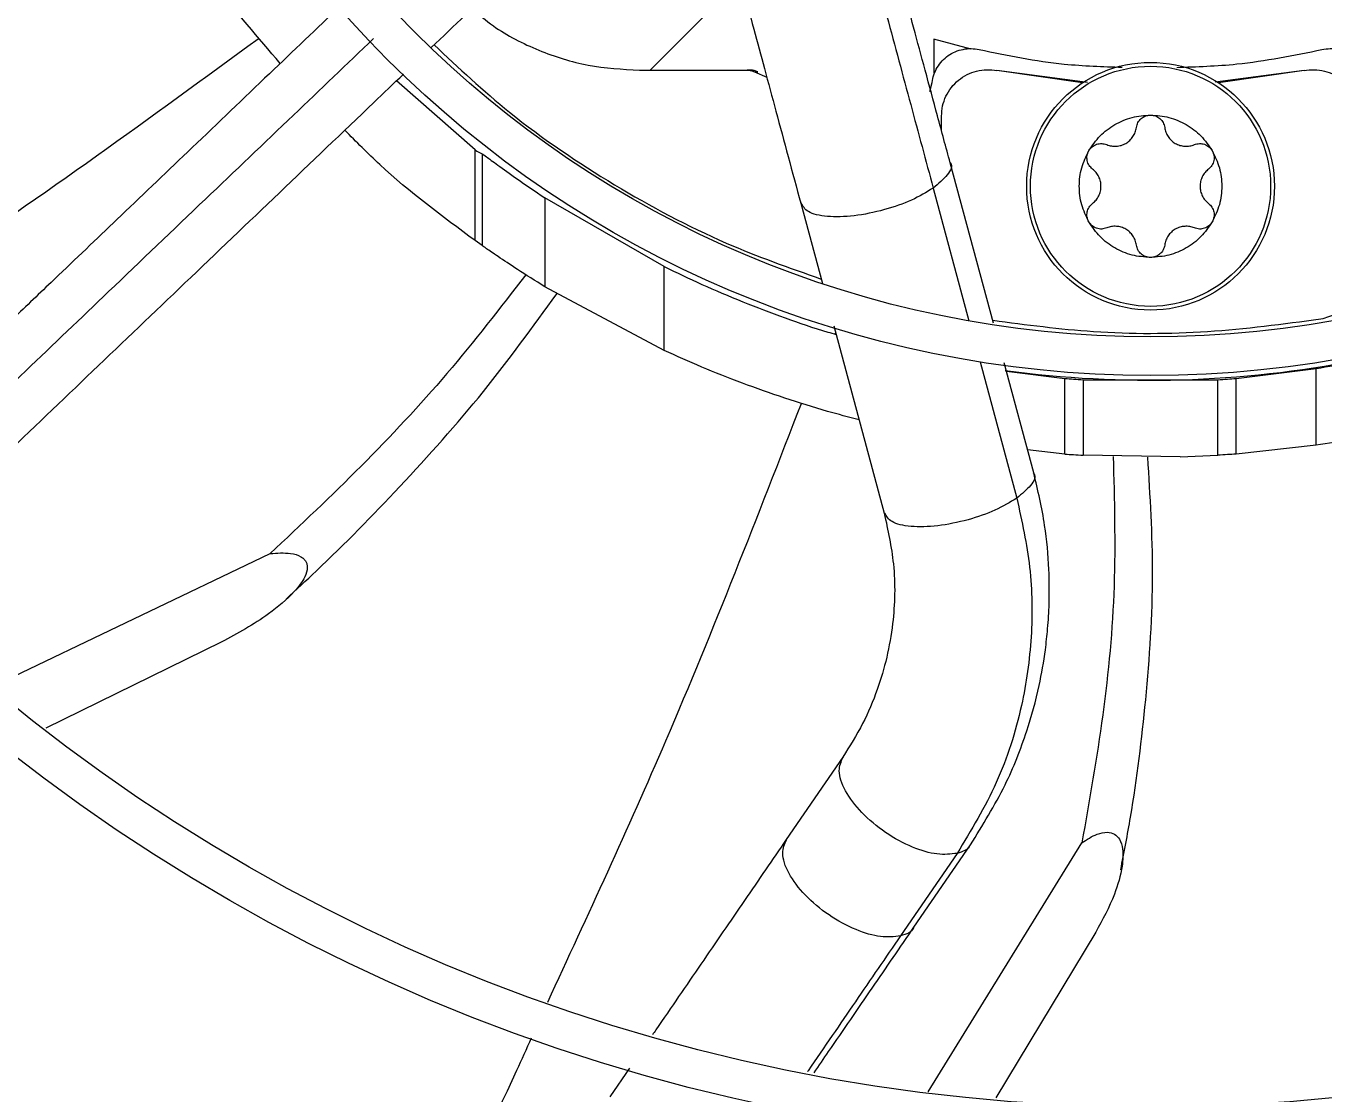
# Model space of a CAD drawing. Header units: inches. Extents: x 1229 to 1453, y -1023 to -720.
# Drawn here: x 1336.314 to 1339.615, y -929.833 to -927.117 of the extents above; entities that cross this region are included whole.
import ezdxf

# ---------------------------------------------------------------- set-up
doc = ezdxf.new("R2010")
doc.units = ezdxf.units.IN
doc.header["$MEASUREMENT"] = 0

msp = doc.modelspace()

# ---------------------------------------------------------------- linework, layer by layer
at = {"color": 18, "linetype": 'Continuous', "lineweight": 25, "true_color": 0x000000}
for p, q in [((1338.05, -927.0806), (1337.9013, -927.2293)), ((1338.7179, -927.1758), (1338.6227, -927.1506)), ((1338.6227, -927.1506), (1338.6227, -927.2357)), ((1337.4565, -927.4322), (1337.2564, -927.2565)), ((1337.8746, -927.2293), (1338.1486, -927.2293)), ((1338.1571, -927.2293), (1338.1486, -927.2293)), ((1338.1668, -927.2337), (1338.1749, -927.2336)), ((1338.1668, -927.2337), (1338.1978, -927.2468)), ((1339.0011, -927.2612), (1338.7834, -927.2303)), ((1339.0135, -927.2605), (1338.7834, -927.2303)), ((1339.5643, -927.2303), (1339.3386, -927.26)), ((1339.5643, -927.2303), (1339.3466, -927.2612)), ((1338.613, -927.2837), (1338.6184, -927.261)), ((1338.6424, -927.3832), (1338.6424, -927.3462)), ((1337.4565, -927.6627), (1337.4565, -927.4322)), ((1337.4565, -927.4322), (1337.4609, -927.4357)), ((1337.4609, -927.4357), (1337.4743, -927.442)), ((1337.4743, -927.442), (1337.4743, -927.6754)), ((1338.7744, -927.8728), (1338.6644, -927.4648)), ((1338.6212, -927.5292), (1338.7122, -927.8668)), ((1337.9375, -927.729), (1337.6337, -927.5541)), ((1337.6337, -927.5541), (1337.6337, -927.7801)), ((1338.2843, -927.5674), (1338.3395, -927.772)), ((1337.4743, -927.6754), (1337.4565, -927.6627)), ((1337.9375, -927.9423), (1337.9375, -927.729)), ((1337.9375, -927.9423), (1337.6337, -927.7801)), ((1338.3686, -927.8799), (1338.4969, -928.3559)), ((1338.372, -927.8989), (1338.3713, -927.8983)), ((1338.7404, -927.9713), (1338.8338, -928.3177)), ((1338.877, -928.2533), (1338.8017, -927.9739)), ((1338.9563, -928.014), (1338.8075, -927.9957)), ((1338.9563, -928.2055), (1338.9563, -928.014)), ((1339.5952, -927.9889), (1339.3914, -928.014)), ((1339.3914, -928.2055), (1339.3914, -928.014)), ((1339.5952, -928.1833), (1339.5952, -927.9889)), ((1339.3451, -928.0174), (1339.0026, -928.0174)), ((1339.0026, -928.0174), (1339.0026, -928.2086)), ((1339.3451, -928.2086), (1339.3451, -928.0174)), ((1338.9563, -928.2055), (1338.8613, -928.1952)), ((1339.2488, -928.2126), (1339.0026, -928.2086)), ((1339.2488, -928.2126), (1339.3451, -928.2086)), ((1339.5952, -928.1833), (1339.3914, -928.2055)), ((1336.2271, -928.7978), (1336.9353, -928.4587)), ((1336.8111, -928.684), (1336.3647, -928.903)), ((1338.3913, -928.9762), (1338.2475, -929.1861)), ((1338.572, -929.409), (1338.7159, -929.1991)), ((1338.6083, -929.8275), (1338.9993, -929.1942)), ((1338.6819, -929.2211), (1338.538, -929.431)), ((1339.0346, -929.4217), (1338.7805, -929.8424)), ((1337.8493, -929.7673), (1337.7992, -929.8403))]:
    msp.add_line(p, q, dxfattribs=at)
for centre, radius in [((1339.1739, -925.2608), 11.7126), ((1339.1739, -925.2608), 8.5704), ((1339.1739, -925.2608), 8.472), ((1339.1739, -925.2608), 6.6478), ((1339.1739, -925.2608), 6.5493), ((1339.1739, -925.2608), 4.7037), ((1339.1739, -925.2608), 4.6053), ((1339.1739, -925.2608), 2.745), ((1339.1739, -925.2608), 2.6465), ((1339.1739, -927.5246), 0.315), ((1339.1739, -927.5246), 0.3053)]:
    msp.add_circle(centre, radius, dxfattribs=at)
msp.add_arc((1339.1739, -925.2608), 2.7569, 262.2932, 280.98, dxfattribs=at)
for points, knots in [([(1336.9608, -927.2122), (1336.9047, -927.1466), (1336.7813, -927.0025), (1336.6218, -926.7557), (1336.4786, -926.4803), (1336.3657, -926.1909), (1336.2836, -925.8914), (1336.2335, -925.5849), (1336.2157, -925.2748), (1336.2305, -924.9646), (1336.2778, -924.6577), (1336.357, -924.3573), (1336.4673, -924.0671), (1336.6071, -923.7896), (1336.7767, -923.5298), (1336.9261, -923.3362), (1337.0263, -923.2379), (1337.0527, -923.2121)], [0, 0, 0, 0, 0.05882, 0.129282, 0.199743, 0.270205, 0.340667, 0.411128, 0.48159, 0.552051, 0.622513, 0.692975, 0.763436, 0.833898, 0.904359, 0.974821, 1, 1, 1, 1]), ([(1350.8834, -925.2608), (1350.8786, -925.5163), (1350.8689, -926.0272), (1350.7909, -926.7903), (1350.6667, -927.5468), (1350.4924, -928.2936), (1350.2699, -929.0274), (1349.9998, -929.745), (1349.6833, -930.4435), (1349.3218, -931.1197), (1348.9169, -931.7709), (1348.4703, -932.3942), (1347.9838, -932.9869), (1347.4597, -933.5466), (1346.9, -934.0708), (1346.3073, -934.5572), (1345.684, -935.0039), (1345.0328, -935.4088), (1344.3565, -935.7703), (1343.6581, -936.0867), (1342.9404, -936.3568), (1342.2067, -936.5794), (1341.4599, -936.7535), (1340.7033, -936.8784), (1339.9402, -936.9536), (1339.1739, -936.9787), (1338.4075, -936.9536), (1337.6444, -936.8784), (1336.8878, -936.7535), (1336.141, -936.5794), (1335.4073, -936.3568), (1334.6896, -936.0867), (1333.9912, -935.7702), (1333.3149, -935.4088), (1332.6637, -935.0039), (1332.0405, -934.5572), (1331.4477, -934.0708), (1330.8881, -933.5466), (1330.3639, -932.9869), (1329.8774, -932.3942), (1329.4308, -931.7709), (1329.0259, -931.1197), (1328.6644, -930.4435), (1328.3479, -929.745), (1328.0778, -929.0274), (1327.8553, -928.2936), (1327.681, -927.5468), (1327.5568, -926.7903), (1327.4788, -926.0272), (1327.4692, -925.5163), (1327.4643, -925.2608)], [0, 0, 0, 0, 0.020833, 0.041667, 0.0625, 0.083333, 0.104167, 0.125, 0.145833, 0.166667, 0.1875, 0.208333, 0.229167, 0.25, 0.270833, 0.291667, 0.3125, 0.333333, 0.354167, 0.375, 0.395833, 0.416667, 0.4375, 0.458333, 0.479167, 0.5, 0.520833, 0.541667, 0.5625, 0.583333, 0.604167, 0.625, 0.645833, 0.666667, 0.6875, 0.708333, 0.729167, 0.75, 0.770833, 0.791667, 0.8125, 0.833333, 0.854167, 0.875, 0.895833, 0.916667, 0.9375, 0.958333, 0.979167, 1, 1, 1, 1]), ([(1337.345, -927.1719), (1337.4607, -927.0613), (1337.6863, -926.8457), (1338.0211, -926.5258), (1338.2681, -926.2897), (1338.4325, -926.1326), (1338.5147, -926.0541), (1338.6025, -925.9702), (1338.6629, -925.9124), (1338.6967, -925.8802)], [0, 0, 0, 0, 0.2572, 0.501376, 0.742891, 0.8052, 0.866002, 0.925153, 1, 1, 1, 1]), ([(1338.6644, -927.4649), (1338.6537, -927.4254), (1338.633, -927.3485), (1338.6017, -927.2325), (1338.5724, -927.1238), (1338.5432, -927.0155), (1338.5154, -926.9122), (1338.4899, -926.8178), (1338.4676, -926.7352), (1338.4447, -926.6502), (1338.4183, -926.5522), (1338.3919, -926.4544), (1338.3678, -926.3654), (1338.3484, -926.2943), (1338.3352, -926.2458), (1338.3325, -926.2369), (1338.3317, -926.2343)], [0, 0, 0, 0, 0.086555, 0.168328, 0.244021, 0.312727, 0.392558, 0.458548, 0.511091, 0.569457, 0.6439, 0.731959, 0.805123, 0.883046, 0.965405, 1, 1, 1, 1]), ([(1338.2829, -926.2755), (1338.285, -926.2834), (1338.2928, -926.3127), (1338.3093, -926.3744), (1338.3399, -926.4882), (1338.3844, -926.6524), (1338.4428, -926.8671), (1338.5034, -927.0919), (1338.564, -927.3171), (1338.6023, -927.4591), (1338.6212, -927.5292)], [0, 0, 0, 0, 0.027557, 0.102361, 0.178933, 0.337215, 0.501507, 0.66908, 0.836408, 1, 1, 1, 1]), ([(1338.0071, -926.5392), (1338.0087, -926.5452), (1338.0188, -926.5826), (1338.0392, -926.6582), (1338.065, -926.7543), (1338.0879, -926.839), (1338.1102, -926.9217), (1338.1357, -927.0164), (1338.1636, -927.1199), (1338.1928, -927.2281), (1338.222, -927.3364), (1338.2531, -927.4518), (1338.2737, -927.5282), (1338.2843, -927.5674)], [0, 0, 0, 0, 0.022461, 0.139942, 0.23925, 0.316788, 0.387556, 0.476244, 0.58317, 0.674969, 0.775927, 0.884842, 1, 1, 1, 1]), ([(1337.1139, -927.0659), (1337.0538, -927.1234), (1336.9281, -927.2435), (1336.7423, -927.4211), (1336.5636, -927.5919), (1336.4159, -927.733), (1336.2897, -927.8536), (1336.1727, -927.9654), (1336.0409, -928.0914), (1335.9044, -928.2218), (1335.8117, -928.3104), (1335.7683, -928.3518)], [0, 0, 0, 0, 0.133746, 0.279588, 0.413663, 0.531738, 0.608753, 0.695126, 0.792781, 0.902958, 1, 1, 1, 1]), ([(1337.4491, -927.0724), (1337.4666, -927.0877), (1337.5171, -927.1317), (1337.6174, -927.1814), (1337.7431, -927.222), (1337.8308, -927.2269), (1337.8746, -927.2293)], [0, 0, 0, 0, 0.150102, 0.433397, 0.716699, 1, 1, 1, 1]), ([(1335.535, -928.0816), (1335.7167, -927.9677), (1336.1848, -927.6744), (1336.6314, -927.349), (1336.9045, -927.15)], [0, 0, 0, 0, 0.388294, 1, 1, 1, 1]), ([(1337.1981, -927.1489), (1337.1301, -927.2138), (1336.9876, -927.3501), (1336.763, -927.5646), (1336.5362, -927.7814), (1336.308, -927.9995), (1336.0796, -928.2177), (1335.9217, -928.3686), (1335.8396, -928.447)], [0, 0, 0, 0, 0.1497372, 0.3141488, 0.4951245, 0.6503524, 0.8182344, 1, 1, 1, 1]), ([(1337.3521, -927.1651), (1337.4147, -927.2236), (1337.5565, -927.3562), (1337.8071, -927.5241), (1338.073, -927.6676), (1338.255, -927.7317), (1338.3363, -927.7604)], [0, 0, 0, 0, 0.22136, 0.501461, 0.77735, 1, 1, 1, 1]), ([(1338.6184, -927.261), (1338.6196, -927.2542), (1338.6221, -927.2407), (1338.6311, -927.222), (1338.6434, -927.2054), (1338.659, -927.1918), (1338.6771, -927.1816), (1338.6969, -927.1757), (1338.7176, -927.1735), (1338.7311, -927.1758), (1338.7379, -927.1769)], [0, 0, 0, 0, 0.124972, 0.25001, 0.374947, 0.500009, 0.624949, 0.75001, 0.874956, 1, 1, 1, 1]), ([(1338.7379, -927.1769), (1338.8098, -927.1916), (1338.93, -927.2161), (1339.0524, -927.2202), (1339.1015, -927.2218)], [0, 0, 0, 0, 0.59872, 1, 1, 1, 1]), ([(1339.2403, -927.2221), (1339.2914, -927.2205), (1339.4158, -927.2163), (1339.5379, -927.1915), (1339.6098, -927.1769)], [0, 0, 0, 0, 0.410746, 1, 1, 1, 1]), ([(1339.6098, -927.1769), (1339.6166, -927.1758), (1339.6302, -927.1735), (1339.6508, -927.1757), (1339.6706, -927.1816), (1339.6887, -927.1918), (1339.7043, -927.2053), (1339.7166, -927.222), (1339.7257, -927.2407), (1339.7281, -927.2542), (1339.7293, -927.261)], [0, 0, 0, 0, 0.124957, 0.249986, 0.374922, 0.499987, 0.624919, 0.749987, 0.874963, 1, 1, 1, 1]), ([(1335.9294, -928.5246), (1335.9787, -928.4775), (1336.0854, -928.3756), (1336.3482, -928.1244), (1336.7219, -927.7673), (1337.0636, -927.4408), (1337.249, -927.2636), (1337.274, -927.2397)], [0, 0, 0, 0, 0.11035, 0.238589, 0.587584, 0.944376, 1, 1, 1, 1]), ([(1338.1486, -927.2293), (1338.1518, -927.2295), (1338.1581, -927.2298), (1338.1639, -927.2324), (1338.1668, -927.2337)], [0, 0, 0, 0, 0.500313, 1, 1, 1, 1]), ([(1338.1749, -927.2336), (1338.172, -927.2324), (1338.1663, -927.2299), (1338.1602, -927.2295), (1338.1571, -927.2293)], [0, 0, 0, 0, 0.5000742, 1, 1, 1, 1]), ([(1338.6424, -927.3462), (1338.6429, -927.3375), (1338.644, -927.3201), (1338.6529, -927.2953), (1338.6666, -927.273), (1338.6849, -927.2542), (1338.7069, -927.2398), (1338.7315, -927.2308), (1338.7575, -927.2269), (1338.7748, -927.2292), (1338.7834, -927.2303)], [0, 0, 0, 0, 0.125001, 0.250007, 0.375006, 0.500011, 0.625006, 0.750002, 0.875009, 1, 1, 1, 1]), ([(1339.5643, -927.2303), (1339.5729, -927.2292), (1339.5902, -927.2269), (1339.6162, -927.2308), (1339.6408, -927.2398), (1339.6628, -927.2542), (1339.6811, -927.273), (1339.6948, -927.2953), (1339.7037, -927.3201), (1339.7048, -927.3375), (1339.7054, -927.3462)], [0, 0, 0, 0, 0.1250108, 0.2500147, 0.3750084, 0.5000003, 0.6250025, 0.7499986, 0.8750015, 1, 1, 1, 1]), ([(1339.017, -927.434), (1339.026, -927.4209), (1339.0438, -927.3947), (1339.0824, -927.3662), (1339.1264, -927.3471), (1339.158, -927.3447), (1339.1739, -927.3435)], [0, 0, 0, 0, 0.25, 0.500009, 0.750001, 1, 1, 1, 1]), ([(1339.1379, -927.375), (1339.1389, -927.3707), (1339.141, -927.3622), (1339.1495, -927.3519), (1339.1608, -927.3448), (1339.1695, -927.3439), (1339.1739, -927.3435)], [0, 0, 0, 0, 0.25002, 0.500039, 0.749992, 1, 1, 1, 1]), ([(1339.1739, -927.3435), (1339.1782, -927.3439), (1339.1869, -927.3448), (1339.1982, -927.3519), (1339.2067, -927.3622), (1339.2088, -927.3707), (1339.2098, -927.375)], [0, 0, 0, 0, 0.249996, 0.5000136, 0.7500207, 1, 1, 1, 1]), ([(1339.1739, -927.3435), (1339.1897, -927.3447), (1339.2213, -927.3471), (1339.2653, -927.3662), (1339.3039, -927.3947), (1339.3218, -927.4209), (1339.3307, -927.434)], [0, 0, 0, 0, 0.250018, 0.500003, 0.750006, 1, 1, 1, 1]), ([(1337.4565, -927.6627), (1337.3731, -927.6012), (1337.2562, -927.5149), (1337.1545, -927.4115), (1337.1252, -927.3819)], [0, 0, 0, 0, 0.713012, 1, 1, 1, 1]), ([(1339.0623, -927.4186), (1339.0663, -927.42), (1339.0742, -927.4227), (1339.087, -927.4232), (1339.0994, -927.4209), (1339.1111, -927.4159), (1339.1213, -927.4083), (1339.1295, -927.3986), (1339.1354, -927.3874), (1339.1371, -927.3791), (1339.1379, -927.375)], [0, 0, 0, 0, 0.12501, 0.250004, 0.375012, 0.500011, 0.625011, 0.750021, 0.875002, 1, 1, 1, 1]), ([(1339.2098, -927.375), (1339.2106, -927.3791), (1339.2123, -927.3874), (1339.2182, -927.3986), (1339.2264, -927.4083), (1339.2366, -927.4159), (1339.2483, -927.4209), (1339.2607, -927.4232), (1339.2735, -927.4227), (1339.2815, -927.42), (1339.2854, -927.4186)], [0, 0, 0, 0, 0.125008, 0.249987, 0.374996, 0.499995, 0.624992, 0.749999, 0.874992, 1, 1, 1, 1]), ([(1339.017, -927.434), (1339.0196, -927.4305), (1339.0247, -927.4234), (1339.0365, -927.4172), (1339.0497, -927.4149), (1339.0581, -927.4174), (1339.0623, -927.4186)], [0, 0, 0, 0, 0.24999, 0.499994, 0.749963, 1, 1, 1, 1]), ([(1339.2854, -927.4186), (1339.2896, -927.4174), (1339.298, -927.4149), (1339.3112, -927.4172), (1339.323, -927.4234), (1339.3281, -927.4305), (1339.3307, -927.434)], [0, 0, 0, 0, 0.249948, 0.500007, 0.750011, 1, 1, 1, 1]), ([(1337.4743, -927.442), (1337.4769, -927.4437), (1337.4823, -927.4473), (1337.5134, -927.4702), (1337.5625, -927.5058), (1337.6091, -927.5375), (1337.6337, -927.5541)], [0, 0, 0, 0, 0.217088, 0.450003, 0.710031, 1, 1, 1, 1]), ([(1339.017, -927.6151), (1339.0101, -927.6008), (1338.9964, -927.5722), (1338.9909, -927.5246), (1338.9964, -927.4769), (1339.0101, -927.4483), (1339.017, -927.434)], [0, 0, 0, 0, 0.25, 0.5, 0.75, 1, 1, 1, 1]), ([(1339.0263, -927.4809), (1339.0231, -927.4779), (1339.0168, -927.4719), (1339.0122, -927.4594), (1339.0117, -927.446), (1339.0152, -927.438), (1339.017, -927.434)], [0, 0, 0, 0, 0.24999, 0.499996, 0.749992, 1, 1, 1, 1]), ([(1339.3307, -927.434), (1339.3325, -927.438), (1339.336, -927.446), (1339.3356, -927.4594), (1339.3309, -927.4719), (1339.3246, -927.4779), (1339.3214, -927.4809)], [0, 0, 0, 0, 0.250008, 0.500004, 0.75001, 1, 1, 1, 1]), ([(1339.3307, -927.434), (1339.3376, -927.4483), (1339.3513, -927.4769), (1339.3568, -927.5246), (1339.3513, -927.5722), (1339.3376, -927.6008), (1339.3307, -927.6151)], [0, 0, 0, 0, 0.25, 0.5, 0.75, 1, 1, 1, 1]), ([(1338.6642, -927.465), (1338.6643, -927.4651), (1338.6716, -927.4727), (1338.6606, -927.4959), (1338.6343, -927.5181), (1338.6212, -927.5292)], [0, 0, 0, 0, 0.006741, 0.503357, 1, 1, 1, 1]), ([(1339.0263, -927.5682), (1339.0295, -927.5655), (1339.0358, -927.5599), (1339.0426, -927.5491), (1339.0469, -927.5372), (1339.0483, -927.5246), (1339.0469, -927.512), (1339.0426, -927.5), (1339.0358, -927.4892), (1339.0295, -927.4837), (1339.0263, -927.4809)], [0, 0, 0, 0, 0.125012, 0.250004, 0.375001, 0.500001, 0.624999, 0.749996, 0.874989, 1, 1, 1, 1]), ([(1339.3214, -927.4809), (1339.3182, -927.4837), (1339.3119, -927.4892), (1339.3051, -927.5), (1339.3008, -927.512), (1339.2994, -927.5246), (1339.3008, -927.5372), (1339.3051, -927.5491), (1339.3119, -927.5599), (1339.3182, -927.5655), (1339.3214, -927.5682)], [0, 0, 0, 0, 0.1250108, 0.2500039, 0.375001, 0.4999994, 0.6249992, 0.7499963, 0.8749882, 1, 1, 1, 1]), ([(1338.6212, -927.5292), (1338.6038, -927.5398), (1338.5689, -927.5609), (1338.4959, -927.5862), (1338.4188, -927.6018), (1338.3493, -927.6034), (1338.2991, -927.5919), (1338.2899, -927.5751), (1338.2855, -927.567)], [0, 0, 0, 0, 0.161095, 0.322181, 0.495347, 0.668516, 0.841687, 1, 1, 1, 1]), ([(1339.017, -927.6151), (1339.0152, -927.6111), (1339.0117, -927.6031), (1339.0122, -927.5898), (1339.0168, -927.5773), (1339.0231, -927.5713), (1339.0263, -927.5682)], [0, 0, 0, 0, 0.250008, 0.500004, 0.75001, 1, 1, 1, 1]), ([(1339.3214, -927.5682), (1339.3246, -927.5713), (1339.3309, -927.5773), (1339.3356, -927.5898), (1339.336, -927.6031), (1339.3325, -927.6111), (1339.3307, -927.6151)], [0, 0, 0, 0, 0.24999, 0.499996, 0.749992, 1, 1, 1, 1]), ([(1339.1739, -927.7057), (1339.158, -927.7045), (1339.1264, -927.7021), (1339.0824, -927.683), (1339.0438, -927.6544), (1339.026, -927.6282), (1339.017, -927.6151)], [0, 0, 0, 0, 0.249999, 0.499991, 0.75, 1, 1, 1, 1]), ([(1339.0623, -927.6305), (1339.0581, -927.6318), (1339.0497, -927.6342), (1339.0365, -927.632), (1339.0247, -927.6258), (1339.0196, -927.6187), (1339.017, -927.6151)], [0, 0, 0, 0, 0.250037, 0.500007, 0.75001, 1, 1, 1, 1]), ([(1339.3307, -927.6151), (1339.3218, -927.6282), (1339.3039, -927.6544), (1339.2653, -927.683), (1339.2213, -927.7021), (1339.1897, -927.7045), (1339.1739, -927.7057)], [0, 0, 0, 0, 0.249994, 0.499997, 0.749982, 1, 1, 1, 1]), ([(1339.3307, -927.6151), (1339.3281, -927.6187), (1339.323, -927.6258), (1339.3112, -927.632), (1339.298, -927.6342), (1339.2896, -927.6318), (1339.2854, -927.6305)], [0, 0, 0, 0, 0.249989, 0.499992, 0.750051, 1, 1, 1, 1]), ([(1339.1379, -927.6742), (1339.1371, -927.6701), (1339.1354, -927.6618), (1339.1295, -927.6505), (1339.1213, -927.6409), (1339.1111, -927.6333), (1339.0994, -927.6282), (1339.087, -927.626), (1339.0742, -927.6265), (1339.0663, -927.6292), (1339.0623, -927.6305)], [0, 0, 0, 0, 0.124998, 0.24998, 0.37499, 0.49999, 0.624988, 0.749996, 0.87499, 1, 1, 1, 1]), ([(1339.2854, -927.6305), (1339.2815, -927.6292), (1339.2735, -927.6265), (1339.2607, -927.626), (1339.2483, -927.6282), (1339.2366, -927.6333), (1339.2264, -927.6409), (1339.2182, -927.6505), (1339.2123, -927.6618), (1339.2106, -927.6701), (1339.2098, -927.6742)], [0, 0, 0, 0, 0.125008, 0.250001, 0.375007, 0.500004, 0.625003, 0.750012, 0.874992, 1, 1, 1, 1]), ([(1337.6337, -927.7801), (1337.6095, -927.7649), (1337.563, -927.7359), (1337.5139, -927.7029), (1337.4824, -927.6811), (1337.4769, -927.6773), (1337.4743, -927.6754)], [0, 0, 0, 0, 0.283639, 0.542516, 0.778331, 1, 1, 1, 1]), ([(1339.1739, -927.7057), (1339.1695, -927.7052), (1339.1608, -927.7043), (1339.1495, -927.6972), (1339.141, -927.6869), (1339.1389, -927.6784), (1339.1379, -927.6742)], [0, 0, 0, 0, 0.249989, 0.5, 0.75, 1, 1, 1, 1]), ([(1339.2098, -927.6742), (1339.2088, -927.6784), (1339.2067, -927.6869), (1339.1982, -927.6972), (1339.1869, -927.7043), (1339.1782, -927.7052), (1339.1739, -927.7057)], [0, 0, 0, 0, 0.25, 0.50003, 0.75007, 1, 1, 1, 1]), ([(1337.5851, -927.7497), (1337.5196, -927.8344), (1337.3888, -928.0037), (1337.1691, -928.2384), (1337.0132, -928.3853), (1336.9353, -928.4587)], [0, 0, 0, 0, 0.333469, 0.666768, 1, 1, 1, 1]), ([(1337.9375, -927.729), (1337.9688, -927.744), (1338.0311, -927.774), (1338.1351, -927.8183), (1338.2429, -927.859), (1338.3236, -927.8869), (1338.3673, -927.8994), (1338.3744, -927.9014)], [0, 0, 0, 0, 0.2441304, 0.4866447, 0.724231, 0.9556138, 1, 1, 1, 1]), ([(1339.7054, -927.7463), (1339.7039, -927.7602), (1339.7011, -927.7879), (1339.679, -927.8241), (1339.6469, -927.8518), (1339.62, -927.8592), (1339.6066, -927.8629)], [0, 0, 0, 0, 0.250004, 0.500009, 0.750019, 1, 1, 1, 1]), ([(1336.9757, -928.5743), (1337.0014, -928.5507), (1337.1012, -928.459), (1337.2708, -928.2849), (1337.4793, -928.053), (1337.603, -927.8821), (1337.6638, -927.7982)], [0, 0, 0, 0, 0.100824, 0.391078, 0.701056, 1, 1, 1, 1]), ([(1339.6066, -927.8629), (1339.5108, -927.8755), (1339.3193, -927.9009), (1339.039, -927.9013), (1338.8579, -927.8775), (1338.7726, -927.8663)], [0, 0, 0, 0, 0.34597, 0.691938, 1, 1, 1, 1]), ([(1340.0006, -927.8934), (1339.9642, -927.9043), (1339.8922, -927.926), (1339.787, -927.9521), (1339.6863, -927.9735), (1339.6258, -927.9837), (1339.5952, -927.9889)], [0, 0, 0, 0, 0.256872, 0.506924, 0.750537, 1, 1, 1, 1]), ([(1338.4329, -928.1187), (1338.4061, -928.1116), (1338.3426, -928.095), (1338.2422, -928.0634), (1338.1346, -928.0254), (1338.0308, -927.9842), (1337.9687, -927.9563), (1337.9375, -927.9423)], [0, 0, 0, 0, 0.151194, 0.35738, 0.56852, 0.783603, 1, 1, 1, 1]), ([(1340.4102, -927.9423), (1340.379, -927.9563), (1340.3169, -927.9842), (1340.2131, -928.0254), (1340.1055, -928.0635), (1339.9963, -928.0975), (1339.8883, -928.1265), (1339.784, -928.1504), (1339.6846, -928.1697), (1339.625, -928.1788), (1339.5952, -928.1833)], [0, 0, 0, 0, 0.132116, 0.263421, 0.392324, 0.518202, 0.641212, 0.761977, 0.881315, 1, 1, 1, 1]), ([(1339.0026, -928.0174), (1338.9943, -928.0169), (1338.9777, -928.0158), (1338.9634, -928.0146), (1338.9563, -928.014)], [0, 0, 0, 0, 0.499872, 1, 1, 1, 1]), ([(1339.3914, -928.014), (1339.3843, -928.0146), (1339.37, -928.0158), (1339.3534, -928.0169), (1339.3451, -928.0174)], [0, 0, 0, 0, 0.500128, 1, 1, 1, 1]), ([(1337.641, -929.5991), (1337.7433, -929.3785), (1337.9751, -928.8783), (1338.1746, -928.3643), (1338.2861, -928.0769)], [0, 0, 0, 0, 0.441064, 1, 1, 1, 1]), ([(1338.9563, -928.2055), (1338.9634, -928.206), (1338.9777, -928.2071), (1338.9943, -928.2081), (1339.0026, -928.2086)], [0, 0, 0, 0, 0.4999679, 1, 1, 1, 1]), ([(1339.0789, -928.212), (1339.0818, -928.3218), (1339.0876, -928.5414), (1339.0568, -928.8698), (1339.0184, -929.0861), (1338.9993, -929.1942)], [0, 0, 0, 0, 0.3334, 0.666719, 1, 1, 1, 1]), ([(1339.098, -929.2632), (1339.1067, -929.2184), (1339.1344, -929.0752), (1339.1648, -928.8238), (1339.1857, -928.518), (1339.173, -928.3122), (1339.167, -928.2136)], [0, 0, 0, 0, 0.129564, 0.414812, 0.719563, 1, 1, 1, 1]), ([(1339.3914, -928.2055), (1339.3843, -928.206), (1339.37, -928.2071), (1339.3534, -928.2081), (1339.3451, -928.2086)], [0, 0, 0, 0, 0.4999679, 1, 1, 1, 1]), ([(1338.7159, -929.1991), (1338.7469, -929.1493), (1338.804, -929.0577), (1338.8583, -928.9196), (1338.8901, -928.8038), (1338.9054, -928.7162), (1338.913, -928.6468), (1338.917, -928.5786), (1338.9162, -928.491), (1338.9064, -928.3794), (1338.8874, -928.2979), (1338.877, -928.2533)], [0, 0, 0, 0, 0.180535, 0.332066, 0.454425, 0.547786, 0.602369, 0.666339, 0.754308, 0.865766, 1, 1, 1, 1]), ([(1338.8758, -928.2537), (1338.8764, -928.2544), (1338.8837, -928.2624), (1338.8722, -928.2856), (1338.8466, -928.307), (1338.8338, -928.3177)], [0, 0, 0, 0, 0.044085, 0.522023, 1, 1, 1, 1]), ([(1338.8338, -928.3177), (1338.8164, -928.3283), (1338.7815, -928.3493), (1338.7085, -928.3747), (1338.6314, -928.3902), (1338.5619, -928.3919), (1338.5117, -928.3804), (1338.5025, -928.3635), (1338.4981, -928.3555)], [0, 0, 0, 0, 0.1610947, 0.322181, 0.4953562, 0.6685162, 0.8416873, 1, 1, 1, 1]), ([(1338.8338, -928.3177), (1338.8467, -928.3763), (1338.8725, -928.4941), (1338.8745, -928.6721), (1338.8484, -928.8569), (1338.7888, -929.045), (1338.7175, -929.1623), (1338.6819, -929.2211)], [0, 0, 0, 0, 0.182986, 0.368132, 0.555137, 0.777162, 1, 1, 1, 1]), ([(1338.4969, -928.3559), (1338.5061, -928.3991), (1338.5264, -928.4936), (1338.5223, -928.6465), (1338.4906, -928.7819), (1338.4432, -928.8939), (1338.4089, -928.9482), (1338.3913, -928.9762)], [0, 0, 0, 0, 0.193869, 0.424965, 0.694206, 0.842848, 1, 1, 1, 1]), ([(1336.9353, -928.4587), (1336.953, -928.4574), (1336.9809, -928.4553), (1337.0092, -928.4632), (1337.0209, -928.4717), (1337.0262, -928.4783), (1337.0292, -928.486), (1337.0305, -928.499), (1337.0227, -928.5235), (1336.9905, -928.5652), (1336.92, -928.6246), (1336.8524, -928.6615), (1336.8111, -928.684)], [0, 0, 0, 0, 0.124869, 0.19704, 0.22353, 0.248777, 0.273442, 0.298972, 0.365446, 0.477449, 0.681445, 1, 1, 1, 1]), ([(1338.6819, -929.2211), (1338.6657, -929.223), (1338.6335, -929.2268), (1338.5675, -929.2073), (1338.4987, -929.1702), (1338.4368, -929.1182), (1338.3946, -929.0617), (1338.3771, -929.0102), (1338.3872, -928.9875), (1338.3919, -928.9769)], [0, 0, 0, 0, 0.1381732, 0.2763329, 0.4248583, 0.5733825, 0.7219059, 0.8704315, 1, 1, 1, 1]), ([(1338.9993, -929.1942), (1339.012, -929.1859), (1339.0331, -929.1721), (1339.0625, -929.1657), (1339.0828, -929.1707), (1339.0971, -929.1857), (1339.105, -929.2139), (1339.1022, -929.2622), (1339.0812, -929.3356), (1339.0518, -929.3899), (1339.0346, -929.4217)], [0, 0, 0, 0, 0.122316, 0.202379, 0.264794, 0.327117, 0.406878, 0.528848, 0.724604, 1, 1, 1, 1]), ([(1338.2475, -929.1861), (1338.2125, -929.2371), (1338.1426, -929.3392), (1338.0311, -929.502), (1337.9522, -929.6171), (1337.9101, -929.6785), (1337.9071, -929.6829)], [0, 0, 0, 0, 0.324865, 0.649776, 0.974721, 1, 1, 1, 1]), ([(1338.538, -929.431), (1338.5219, -929.4329), (1338.4897, -929.4367), (1338.4236, -929.4172), (1338.3549, -929.3801), (1338.293, -929.3281), (1338.2508, -929.2716), (1338.2332, -929.22), (1338.2434, -929.1972), (1338.2481, -929.1865)], [0, 0, 0, 0, 0.1380026, 0.2759977, 0.4243461, 0.5726933, 0.7210399, 0.8693901, 1, 1, 1, 1]), ([(1338.7152, -929.1987), (1338.7151, -929.1994), (1338.7117, -929.2123), (1338.6964, -929.2168), (1338.6819, -929.2211)], [0, 0, 0, 0, 0.050829, 1, 1, 1, 1]), ([(1338.538, -929.431), (1338.5002, -929.4862), (1338.4245, -929.5967), (1338.344, -929.7141), (1338.3022, -929.7751), (1338.3018, -929.7758)], [0, 0, 0, 0, 0.497105, 0.994295, 1, 1, 1, 1]), ([(1338.3184, -929.7791), (1338.3307, -929.7611), (1338.3813, -929.6873), (1338.467, -929.5622), (1338.537, -929.4601), (1338.572, -929.409)], [0, 0, 0, 0, 0.138794, 0.569424, 1, 1, 1, 1]), ([(1338.5714, -929.4086), (1338.5712, -929.4093), (1338.5679, -929.4222), (1338.5526, -929.4267), (1338.538, -929.431)], [0, 0, 0, 0, 0.050787, 1, 1, 1, 1]), ([(1337.1493, -930.5914), (1337.2925, -930.3211), (1337.4497, -930.0241), (1337.5875, -929.7178), (1337.5998, -929.6903)], [0, 0, 0, 0, 0.910233, 1, 1, 1, 1])]:
    msp.add_open_spline(points, degree=3, knots=knots, dxfattribs=at)

doc.saveas('drawing.dxf')
